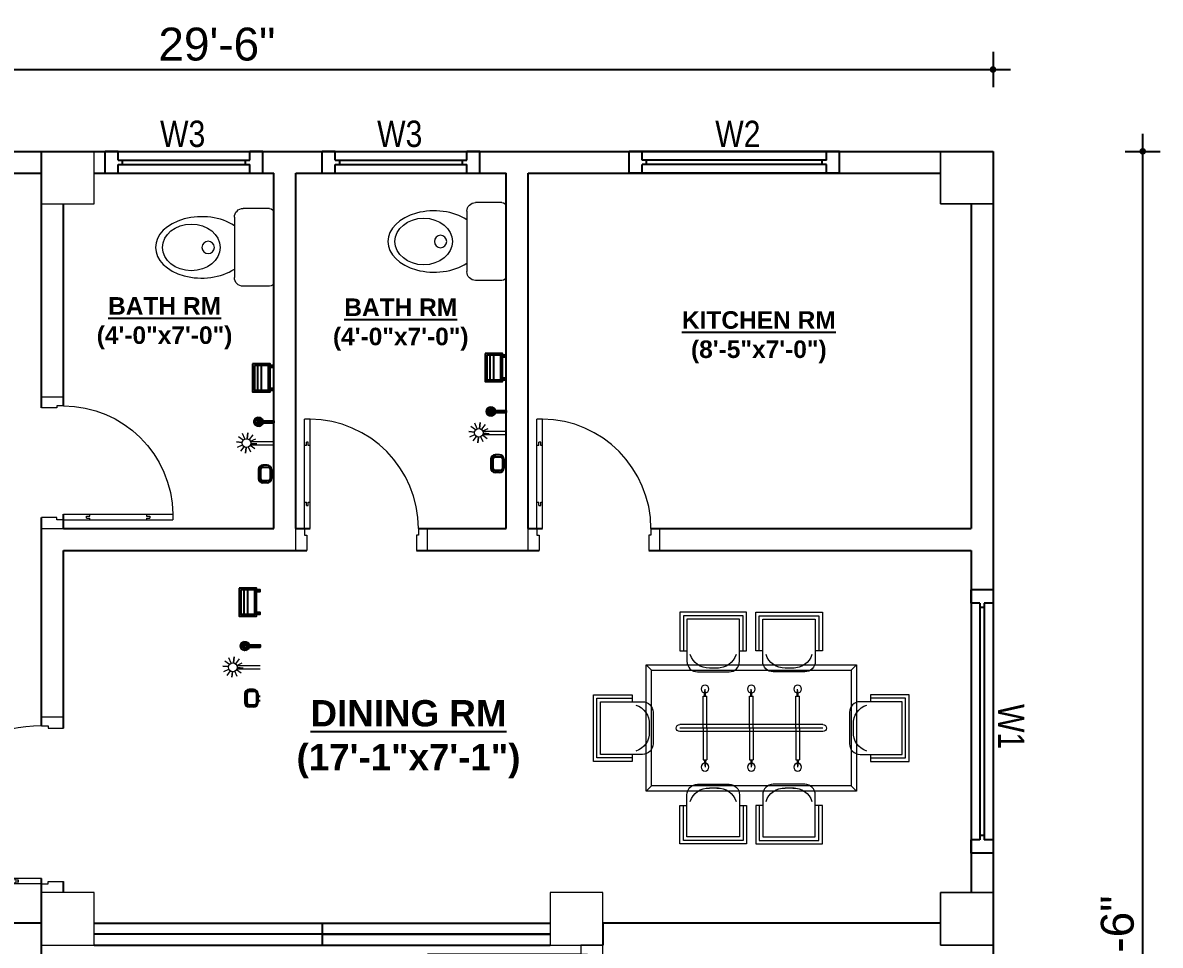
# Model space of a CAD drawing. Header units: inches. Extents: x -4010 to 92088, y -38563 to -1318.
# Drawn here: x 38427.4 to 38686.8, y -23550.8 to -23340.5 of the extents above; entities that cross this region are included whole.
import ezdxf

# ---------------------------------------------------------------- set-up
doc = ezdxf.new("R2010")
doc.units = ezdxf.units.IN
doc.header["$MEASUREMENT"] = 0
doc.header["$PDMODE"] = 99
doc.linetypes.add('DASHDOT', pattern=[1, 0.5, -0.25, 0, -0.25])
for name, color, linetype, lineweight in [('1-FOUNDATION DIM', 31, 'Continuous', 5), ('boundary line', 84, 'DASHDOT', 30), ('Colour 09', 210, 'Continuous', 9), ('door', 132, 'Continuous', 15), ('fur', 70, 'Continuous', 5), ('T-FIX', 30, 'Continuous', 20), ('WallHatch', 152, 'Continuous', 9)]:
    doc.layers.add(name, color=color, linetype=linetype, lineweight=lineweight)
for name, color, linetype in [('Brick wall', 3, 'Continuous'), ('col', 5, 'Continuous'), ('FIXTURE', 150, 'Continuous'), ('TEX', 7, 'Continuous'), ('WINDOOR', 7, 'Continuous')]:
    doc.layers.add(name, color=color, linetype=linetype)
doc.styles.add('ARIAL', font='arial.ttf')
doc.styles.get("Standard").update_dxf_attribs({"font": 'ARIALN.TTF'})
doc.dimstyles.new('3-8', dxfattribs={"dimscale": 1.25, "dimtxt": 6, "dimasz": 2, "dimexe": 0.18, "dimexo": 6, "dimgap": 0, "dimtad": 0, "dimdec": 0, "dimzin": 3, "dimdsep": 46, "dimlunit": 3, "dimtxsty": 'ARIAL', "dimblk": 'DD', "dimcen": 1, "dimse1": 1, "dimse2": 1, "dimclrd": 256, "dimclrt": 256, "dimadec": 0, "dimazin": 0, "dimtfac": 0.5, "dimtdec": 0, "dimtmove": 2, "dimatfit": 0, "dimfxl": 0.18, "dimtvp": 0.75, "dimfrac": 1, "dimtolj": 1, "dimtzin": 0, "dimarcsym": 0})

# ---------------------------------------------------------------- blocks, each defined once
blk = doc.blocks.new('A$C30843580')
at = {"layer": 'Colour 09'}
for p, q in [((0, 12), (12, 12)), ((0, 0), (0, 12)), ((12, 12), (12, 0)), ((12, 0), (0, 0))]:
    blk.add_line(p, q, dxfattribs=at)
blk = doc.blocks.new('D40')
at = {"layer": 'door'}
for p, q in [((2, 5), (2, 39.97)), ((3.25, 39.97), (2, 39.97)), ((3.25, 5), (3.25, 39.97)), ((2.4, 33.97), (2, 33.97)), ((2.4, 33.97), (2.4, 34.72)), ((2.85, 34.72), (2.4, 34.72)), ((2.85, 33.97), (2.85, 34.72)), ((3.25, 33.97), (2.85, 33.97)), ((2, 11), (2.4, 11)), ((2.4, 10.25), (2.4, 11)), ((2.85, 10.25), (2.85, 11)), ((2.85, 11), (3.25, 11)), ((2.4, 10.25), (2.85, 10.25)), ((0, 0), (0, 5)), ((0, 5), (2, 5)), ((2, 5), (2, 3.5)), ((2, 5), (3.25, 5)), ((2, 3.5), (2.5, 3.5)), ((2.5, 3.5), (2.5, 0)), ((38, 3.5), (37.5, 3.5)), ((37.5, 3.5), (37.5, 0)), ((40, 5), (38, 5)), ((38, 5), (38, 3.5)), ((40, 0), (40, 5)), ((2.5, 0), (0, 0)), ((37.5, 0), (40, 0))]:
    blk.add_line(p, q, dxfattribs=at)
blk.add_arc((2.88, 4.86), 35.12, 0.2318, 89.393, dxfattribs=at)
blk = doc.blocks.new('D30')
at = {"layer": 'door'}
for p, q in [((2, 5), (2, 29.97)), ((3.25, 29.97), (2, 29.97)), ((3.25, 5), (3.25, 29.97)), ((2.4, 23.97), (2, 23.97)), ((2.4, 23.97), (2.4, 24.72)), ((2.85, 24.72), (2.4, 24.72)), ((2.85, 23.97), (2.85, 24.72)), ((3.25, 23.97), (2.85, 23.97)), ((2, 11), (2.4, 11)), ((2.4, 10.25), (2.4, 11)), ((2.85, 10.25), (2.85, 11)), ((2.85, 11), (3.25, 11)), ((2.4, 10.25), (2.85, 10.25)), ((0, 0), (0, 5)), ((0, 5), (2, 5)), ((2, 5), (2, 3.5)), ((2, 5), (3.25, 5)), ((2, 3.5), (2.5, 3.5)), ((2.5, 3.5), (2.5, 0)), ((28, 3.5), (27.5, 3.5)), ((27.5, 3.5), (27.5, 0)), ((30, 5), (28, 5)), ((28, 5), (28, 3.5)), ((30, 0), (30, 5)), ((2.5, 0), (0, 0)), ((27.5, 0), (30, 0))]:
    blk.add_line(p, q, dxfattribs=at)
blk.add_arc((2.89, 4.86), 25.11, 0.3204, 89.1727, dxfattribs=at)
blk = doc.blocks.new('W-1')
at = {"layer": 'WINDOOR'}
for p, q in [((-60, 0), (-60, -5)), ((-60, 0), (-57, 0)), ((-60, 0), (0, 0)), ((-57, 0), (-57, -2)), ((-3, 0), (-3, -2)), ((0, 0), (0, -5)), ((-57, -2), (-3, -2)), ((-56, -2), (-56, -3)), ((-4, -2), (-4, -3)), ((-57, -5), (-60, -5)), ((-60, -5), (0, -5)), ((-57, -3), (-57, -5)), ((-57, -3), (-3, -3)), ((-3, -3), (-3, -5)), ((0, -5), (-3, -5))]:
    blk.add_line(p, q, dxfattribs=at)
blk = doc.blocks.new("Windoo 4'")
at = {"layer": 'WINDOOR'}
for p, q in [((24, 5), (-24, 5)), ((-24, 5), (-24, 0)), ((-21, 5), (-21, 3)), ((21, 3), (-21, 3)), ((-20, 3), (-20, 2)), ((20, 3), (20, 2)), ((24, 5), (21, 5)), ((21, 5), (21, 3)), ((24, 5), (24, 0)), ((24, 0), (-24, 0)), ((-24, 0), (-21, 0)), ((21, 2), (-21, 2)), ((-21, 2), (-21, 0)), ((21, 2), (21, 0)), ((21, 0), (24, 0))]:
    blk.add_line(p, q, dxfattribs=at)
blk = doc.blocks.new('W-3FT')
at = {"layer": 'WINDOOR'}
for p, q in [((-36, 0), (-36, -5)), ((-36, 0), (-33, 0)), ((-36, 0), (0, 0)), ((-33, 0), (-33, -2)), ((-3, 0), (-3, -2)), ((0, 0), (0, -5)), ((-33, -2), (-3, -2)), ((-32, -2), (-32, -3)), ((-4, -2), (-4, -3)), ((-33, -5), (-36, -5)), ((-36, -5), (0, -5)), ((-33, -3), (-33, -5)), ((-33, -3), (-3, -3)), ((-3, -3), (-3, -5)), ((0, -5), (-3, -5))]:
    blk.add_line(p, q, dxfattribs=at)
blk = doc.blocks.new('din-tab')
at = {"layer": 'fur'}
for p, q in [((-20.75, 12.96), (-18.75, 12.96)), ((-3.75, 12.96), (-1.75, 12.96)), ((2.86, 12.96), (0.86, 12.96)), ((19.86, 12.96), (17.86, 12.96)), ((-29, 7.43), (-30.5, 8.93)), ((-12.76, 8.04), (-10.17, 8.04)), ((8.85, 8.04), (11.44, 8.04)), ((28, 7.43), (29.5, 8.93)), ((-34.5, 0.43), (-34.5, -1.57)), ((-13.82, 0.61), (-13.7, 2.06)), ((-13.82, 0), (-13.82, 0.61)), ((-13.57, 0.61), (-13.7, 2.06)), ((-13.7, 0), (-13.7, 0.61)), ((-13.57, 0), (-13.57, 0.61)), ((0, 0), (-1, 0)), ((0, 0), (-1, 0)), ((-1, -9.07), (-1, 0)), ((-0.62, 0.61), (-0.5, 2.06)), ((-0.62, 0), (-0.62, 0.61)), ((-0.38, 0.61), (-0.5, 2.06)), ((-0.5, 0), (-0.5, 0.61)), ((-0.38, 0), (-0.38, 0.61)), ((0, -9.07), (0, 0)), ((13.2, 0), (12.2, 0)), ((13.2, 0), (12.2, 0)), ((12.2, -9.07), (12.2, 0)), ((12.57, 0.61), (12.7, 2.06)), ((12.57, 0), (12.57, 0.61)), ((12.82, 0.61), (12.7, 2.06)), ((12.7, 0), (12.7, 0.61)), ((12.82, 0), (12.82, 0.61)), ((13.2, -9.07), (13.2, 0)), ((33.5, 0.43), (33.5, -1.57)), ((-13.2, 0), (-14.2, 0)), ((-14.2, -9.07), (-14.2, 0)), ((-13.2, 0), (-14.2, 0)), ((-13.2, -9.07), (-13.2, 0)), ((-29.58, -7.55), (-29.58, -10.14)), ((-20.9, -8.07), (19.9, -8.07)), ((-20.9, -9.07), (19.9, -9.07)), ((-14.2, -9.07), (-14.2, -18.14)), ((-13.2, -9.07), (-13.2, -18.14)), ((-1, -9.07), (-1, -18.14)), ((0, -9.07), (0, -18.14)), ((12.2, -9.07), (12.2, -18.14)), ((13.2, -9.07), (13.2, -18.14)), ((28.58, -7.55), (28.58, -10.14)), ((-20.9, -10.07), (19.9, -10.07)), ((-34.5, -16.57), (-34.5, -18.57)), ((-13.2, -18.14), (-14.2, -18.14)), ((-13.82, -18.14), (-13.82, -18.75)), ((-13.82, -18.75), (-13.7, -20.2)), ((-13.7, -18.14), (-13.7, -18.75)), ((-13.57, -18.75), (-13.7, -20.2)), ((-13.57, -18.14), (-13.57, -18.75)), ((0, -18.14), (-1, -18.14)), ((-0.62, -18.14), (-0.62, -18.75)), ((-0.62, -18.75), (-0.5, -20.2)), ((-0.5, -18.14), (-0.5, -18.75)), ((-0.38, -18.75), (-0.5, -20.2)), ((-0.38, -18.14), (-0.38, -18.75)), ((13.2, -18.14), (12.2, -18.14)), ((12.57, -18.14), (12.57, -18.75)), ((12.57, -18.75), (12.7, -20.2)), ((12.7, -18.14), (12.7, -18.75)), ((12.82, -18.75), (12.7, -20.2)), ((12.82, -18.14), (12.82, -18.75)), ((33.5, -16.57), (33.5, -18.57)), ((-29, -25.57), (-30.5, -27.07)), ((28, -25.57), (29.5, -27.07)), ((-12.76, -26.17), (-10.17, -26.18)), ((8.85, -26.17), (11.44, -26.18)), ((-20.75, -31.09), (-18.75, -31.09)), ((-3.75, -31.09), (-1.75, -31.09)), ((2.86, -31.09), (0.86, -31.09)), ((19.86, -31.09), (17.86, -31.09))]:
    blk.add_line(p, q, dxfattribs=at)
for points in [[(-1.75, 12.96), (-1.75, 23.96), (-20.75, 23.96), (-20.75, 12.96)], [(-2.75, 12.96), (-2.75, 22.96), (-19.75, 22.96), (-19.75, 12.96)], [(0.86, 12.96), (0.86, 23.96), (19.86, 23.96), (19.86, 12.96)], [(1.86, 12.96), (1.86, 22.96), (18.86, 22.96), (18.86, 12.96)], [(-34.5, -18.57), (-45.5, -18.57), (-45.5, 0.43), (-34.5, 0.43)], [(33.5, -18.57), (44.5, -18.57), (44.5, 0.43), (33.5, 0.43)], [(-34.5, -17.57), (-44.5, -17.57), (-44.5, -0.57), (-34.5, -0.57)], [(33.5, -17.57), (43.5, -17.57), (43.5, -0.57), (33.5, -0.57)], [(-1.75, -31.09), (-1.75, -42.09), (-20.75, -42.09), (-20.75, -31.09)], [(-2.75, -31.09), (-2.75, -41.09), (-19.75, -41.09), (-19.75, -31.09)], [(0.86, -31.09), (0.86, -42.09), (19.86, -42.09), (19.86, -31.09)], [(1.86, -31.09), (1.86, -41.09), (18.86, -41.09), (18.86, -31.09)]]:
    blk.add_lwpolyline(points, dxfattribs=at)
for points in [[(-3.75, 21.96), (-18.75, 21.96), (-18.75, 9.96, 0.414214), (-15.75, 6.96), (-6.75, 6.96, 0.414214), (-3.75, 9.96)], [(2.86, 21.96), (17.86, 21.96), (17.86, 9.96, -0.414214), (14.86, 6.96), (5.86, 6.96, -0.414214), (2.86, 9.96)], [(-43.5, -16.57), (-43.5, -1.57), (-31.5, -1.57, -0.414214), (-28.5, -4.57), (-28.5, -13.57, -0.414214), (-31.5, -16.57)], [(42.5, -16.57), (42.5, -1.57), (30.5, -1.57, 0.414214), (27.5, -4.57), (27.5, -13.57, 0.414214), (30.5, -16.57)], [(-3.75, -40.09), (-18.75, -40.09), (-18.75, -28.09, -0.414214), (-15.75, -25.09), (-6.75, -25.09, -0.414214), (-3.75, -28.09)], [(2.86, -40.09), (17.86, -40.09), (17.86, -28.09, 0.414214), (14.86, -25.09), (5.86, -25.09, 0.414214), (2.86, -28.09)]]:
    blk.add_lwpolyline(points, format="xyb", close=True, dxfattribs=at)
for points in [[(-30.5, -27.07), (29.5, -27.07), (29.5, 8.93), (-30.5, 8.93)], [(-29, -25.57), (28, -25.57), (28, 7.43), (-29, 7.43)]]:
    blk.add_lwpolyline(points, close=True, dxfattribs=at)
for centre in [(-13.7, 2.06), (-0.5, 2.06), (12.7, 2.06), (-13.7, -20.2), (-0.5, -20.2), (12.7, -20.2)]:
    blk.add_circle(centre, 1.11, dxfattribs=at)
for centre, radius, start, end in [((-12.57, 13.52), 5.48, 197.545, 272.623), ((-9.92, 13.52), 5.48, 267.377, 342.455), ((9.04, 13.52), 5.48, 197.545, 272.623), ((11.69, 13.52), 5.48, 267.377, 342.455), ((-35.06, -7.74), 5.48, 357.377, 72.455), ((34.06, -7.74), 5.48, 107.545, 182.623), ((-20.9, -9.07), 1, 90, 270), ((19.9, -9.07), 1, 270, 90), ((-35.06, -10.39), 5.48, 287.545, 2.623), ((34.06, -10.39), 5.48, 177.377, 252.455), ((-12.57, -31.65), 5.48, 87.377, 162.455), ((-9.92, -31.65), 5.48, 17.545, 92.623), ((9.04, -31.65), 5.48, 87.377, 162.455), ((11.69, -31.65), 5.48, 17.545, 92.623)]:
    blk.add_arc(centre, radius, start, end, dxfattribs=at)
blk = doc.blocks.new('COMODE')
at = {"linetype": 'Continuous', "lineweight": 15}
for p, q in [((-6.88, 9), (6.87, 9)), ((-8.88, 1), (-8.88, 7)), ((8.88, 1), (8.88, 7)), ((-7.88, 0), (7.87, 0))]:
    blk.add_line(p, q, dxfattribs=at)
blk.add_circle((0, 14.99), 1.41, dxfattribs=at)
for centre, radius, start, end in [((-6.88, 7), 2, 90, 180), ((6.87, 7), 2, 0, 90), ((-7.88, 1), 1, 180, 270), ((7.87, 1), 1, 270, 0)]:
    blk.add_arc(centre, radius, start, end, dxfattribs=at)
at = {"linetype": 'Continuous', "lineweight": 15, "extrusion": (0, 0, -1)}
blk.add_ellipse((0, 16.47), major_axis=(0, 10.53), ratio=0.664933, start_param=3.923136, end_param=8.643235, dxfattribs=at)
blk.add_ellipse((0, 18.83), major_axis=(0, 6.57), ratio=0.809373, dxfattribs=at)
blk = doc.blocks.new('A$C1BE005BA')
at = {"layer": 'T-FIX'}
for p, q in [((2, 3.89), (0.59, 4.93)), ((2.54, 4.28), (1.8, 5.91)), ((3.41, 6.17), (3.22, 4.36)), ((3.22, 4.36), (3.41, 6.17)), ((4.93, 5.58), (3.83, 4.1)), ((4.23, 3.61), (5.91, 4.37)), ((4.26, 3.55), (11.38, 3.55)), ((0, 3.41), (1.7, 3.23)), ((1.7, 3.23), (0, 3.41)), ((0.26, 1.8), (1.8, 2.5)), ((2.24, 1.94), (1.24, 0.59)), ((2.76, 0), (2.94, 1.69)), ((2.94, 1.69), (2.76, 0)), ((4.37, 0.26), (3.65, 1.84)), ((5.58, 1.24), (4.15, 2.3)), ((4.28, 2.55), (11.38, 2.55)), ((6.17, 2.76), (4.36, 2.95)), ((4.36, 2.95), (6.17, 2.76))]:
    blk.add_line(p, q, dxfattribs=at)
blk.add_circle((3.03, 3.03), 1.34, dxfattribs=at)
blk = doc.blocks.new('*U268')
at = {"color": 0}
mesh = blk.add_polyface(dxfattribs=at)
corners = [(1.43, 6.47), (-1.02, 8.93), (-1.9, 5.58), (-1.9, 5.58), (0, 5.06), (1.43, 6.47), (-1.9, 5.58), (-1, 5.06), (0, 5.06), (-1.02, 8.93), (-2.43, 7.51), (-1.9, 5.58), (1.43, 6.47), (0.92, 8.41), (-1.02, 8.93), (0, 5.06), (0.9, 5.58), (1.43, 6.47), (-1, 5.06), (0, 0), (0, 5.06), (-1, 5.06), (-1, 0), (0, 0), (-2.43, 7.51), (-2.43, 6.47), (-1.9, 5.58), (-1.02, 8.93), (-1.92, 8.41), (-2.43, 7.51), (0.92, 8.41), (0.02, 8.93), (-1.02, 8.93), (1.43, 6.47), (1.43, 7.51), (0.92, 8.41)]
mesh.append_faces([[corners[k] for k in face] for face in [(0, 1, 2), (3, 4, 5), (9, 10, 11), (12, 13, 14)]], dxfattribs={"vtx0": -1, "vtx1": -1, "vtx2": -1, "color": 0})
mesh.append_faces([[corners[k] for k in face] for face in [(18, 19, 20)]], dxfattribs={"vtx0": -1, "vtx2": -1, "color": 0})
mesh.append_faces([[corners[k] for k in face] for face in [(6, 7, 8)]], dxfattribs={"vtx1": -1, "vtx2": -1, "color": 0})
mesh.append_faces([[corners[k] for k in face] for face in [(15, 16, 17), (21, 22, 23), (24, 25, 26), (27, 28, 29), (30, 31, 32), (33, 34, 35)]], dxfattribs={"vtx2": -1, "color": 0})
blk = doc.blocks.new('Tap')
at = {"layer": 'FIXTURE', "elevation": 0.25}
for points in [[(-0.25, 3.5), (-0.25, 0)], [(0.25, 3.5), (0.25, 0)]]:
    blk.add_lwpolyline(points, dxfattribs=at)
at = {"layer": 'FIXTURE'}
for radius, start, end in [(1, 284.4775, 255.5225), (0.25, 0, 180)]:
    blk.add_arc((0, 3.5, 0.25), radius, start, end, dxfattribs=at)
at = {"layer": 'FIXTURE', "xscale": 0.5, "yscale": 0.5, "zscale": 0.5}
blk.add_blockref('*U268', (0.25, 0), dxfattribs=at)
blk = doc.blocks.new('PaperHolder')
at = {"layer": 'FIXTURE'}
for p, q in [((-5.6, 4.41), (0, 4.41)), ((-5.6, 3.61), (0, 3.61)), ((-5.6, 2.81), (0, 2.81))]:
    blk.add_line(p, q, dxfattribs=at)
for points in [[(0.4, 4.81), (-6, 4.81), (-6, 0.81), (0.4, 0.81)], [(0, 4.41), (-5.6, 4.41), (-5.6, 1.21), (0, 1.21)], [(-5.2, 0.81), (-5.6, 0.81), (-5.6, 0), (-5.2, 0)], [(0, 0.81), (-0.4, 0.81), (-0.4, 0), (0, 0)]]:
    blk.add_lwpolyline(points, close=True, dxfattribs=at)
blk = doc.blocks.new('Soap')
at = {"layer": 'FIXTURE'}
for p, q in [((-0.9, 2.79), (-1.31, 3.09)), ((-0.65, 2.98), (-0.81, 3.45)), ((-0.5, 3), (-0.5, 3.5)), ((1.5, 3.5), (-0.5, 3.5)), ((1.5, 3), (-0.5, 3)), ((1.5, 3), (1.5, 3.5)), ((1.79, 2.9), (2.09, 3.31)), ((1.9, 2.79), (2.31, 3.09)), ((-1.5, 1.5), (-1.5, 2.5)), ((-1, 2.5), (-1.5, 2.5)), ((-1, 1.1), (-1.28, 0.88)), ((-0.91, 0.89), (-1.06, 0.67)), ((-1, 2.5), (-1, 1.1)), ((-0.7, 0.8), (-0.77, 0.54)), ((1.7, 0.8), (-0.7, 0.8)), ((1.5, 0.5), (-0.5, 0.5)), ((0, 0.5), (0, 0)), ((1, 0.5), (1, 0)), ((1.7, 0.8), (1.77, 0.54)), ((1.91, 0.89), (2.06, 0.67)), ((2, 2.5), (2.5, 2.5)), ((2, 1.1), (2, 2.5)), ((2, 1.1), (2.28, 0.88)), ((2.5, 1.5), (2.5, 2.5))]:
    blk.add_line(p, q, dxfattribs=at)
for centre, radius, start, end in [((-0.5, 2.5), 1, 90, 180), ((-0.5, 2.5), 0.5, 90, 180), ((1.5, 2.5), 1, 0, 90), ((1.5, 2.5), 0.5, 0, 90), ((-0.5, 1.5), 1, 180, 270), ((-0.7, 1.1), 0.3, 180, 270), ((1.5, 1.5), 1, 270, 0), ((1.7, 1.1), 0.3, 270, 0)]:
    blk.add_arc(centre, radius, start, end, dxfattribs=at)
blk = doc.blocks.new('DD')
for p, q in [((0, 1.6), (0, -1.6)), ((-1.6, 0), (1.6, 0))]:
    blk.add_line(p, q)
at = {"const_width": 0.3}
blk.add_lwpolyline([(-0.15, 0, 1), (0.15, 0, 1)], format="xyb", close=True, dxfattribs=at)
blk = doc.blocks.new('*D745')
at = {"layer": 'col', "lineweight": -2}
blk.add_line((38297.17, -23351.14), (38646.17, -23351.14), dxfattribs=at)
at = {"layer": 'Defpoints', "color": 0}
for p in [(38648.67, -23351.14), (38294.67, -23369.79), (38648.67, -23369.79)]:
    blk.add_point(p, dxfattribs=at)
at = {"layer": 'col', "lineweight": -2, "xscale": 2.5, "yscale": 2.5, "zscale": 2.5, "rotation": 180}
blk.add_blockref('DD', (38294.67, -23351.14), dxfattribs=at)
at = {"layer": 'col', "lineweight": -2, "xscale": 2.5, "yscale": 2.5, "zscale": 2.5}
blk.add_blockref('DD', (38648.67, -23351.14), dxfattribs=at)
at = {"layer": 'col', "insert": (38471.67, -23345.39), "char_height": 7.5, "attachment_point": 5, "style": 'ARIAL'}
blk.add_mtext('\\A1;29\'-6"', dxfattribs=at)
blk = doc.blocks.new('*D748')
at = {"layer": 'col', "lineweight": -2}
blk.add_line((38682.81, -23733.29), (38682.81, -23372.29), dxfattribs=at)
at = {"layer": 'Defpoints', "color": 0}
for p in [(38648.67, -23369.79), (38682.81, -23369.79), (38648.15, -23735.79)]:
    blk.add_point(p, dxfattribs=at)
at = {"layer": 'col', "lineweight": -2, "xscale": 2.5, "yscale": 2.5, "zscale": 2.5}
for p, rotation in [((38682.81, -23369.79), 90), ((38682.81, -23735.79), 270)]:
    blk.add_blockref('DD', p, dxfattribs=dict(at, rotation=rotation))
at = {"layer": 'col', "insert": (38677.06, -23552.79), "char_height": 7.5, "attachment_point": 5, "rotation": 90, "style": 'ARIAL'}
blk.add_mtext('\\A1;30\'-6"', dxfattribs=at)

msp = doc.modelspace()

# ---------------------------------------------------------------- linework, layer by layer
at = {"layer": 'Brick wall'}
for p, q in [((38294.667, -23369.788), (38648.667, -23369.788)), ((38431.667, -23428.288), (38431.667, -23369.788)), ((38648.667, -23369.788), (38648.667, -23735.788)), ((38306.667, -23374.788), (38431.667, -23374.788)), ((38443.667, -23374.788), (38484.667, -23374.788)), ((38484.667, -23455.788), (38484.667, -23374.788)), ((38489.667, -23455.788), (38489.667, -23374.788)), ((38489.667, -23374.788), (38537.667, -23374.788)), ((38537.667, -23455.788), (38537.667, -23374.788)), ((38542.667, -23455.788), (38542.667, -23374.788)), ((38542.667, -23374.788), (38636.667, -23374.788)), ((38436.667, -23427.788), (38436.667, -23381.788)), ((38643.667, -23381.788), (38643.667, -23455.788)), ((38431.667, -23500.788), (38431.667, -23453.288)), ((38436.667, -23455.788), (38436.667, -23452.538)), ((38436.667, -23455.788), (38484.667, -23455.788)), ((38489.667, -23455.788), (38492.917, -23455.788)), ((38517.667, -23455.788), (38537.667, -23455.788)), ((38542.667, -23455.788), (38545.917, -23455.788)), ((38570.667, -23455.788), (38643.667, -23455.788)), ((38436.667, -23460.788), (38492.167, -23460.788)), ((38436.667, -23501.288), (38436.667, -23460.788)), ((38517.167, -23460.788), (38545.167, -23460.788)), ((38570.167, -23460.788), (38643.667, -23460.788)), ((38643.667, -23460.788), (38643.667, -23538.788)), ((38431.667, -23554.038), (38431.667, -23535.538)), ((38436.667, -23538.788), (38436.667, -23536.288)), ((38431.667, -23545.788), (38306.667, -23545.788)), ((38559.667, -23545.788), (38559.667, -23550.788)), ((38636.667, -23545.788), (38559.667, -23545.788))]:
    msp.add_line(p, q, dxfattribs=at)
at = {"layer": 'col'}
for p, q in [((38443.667, -23545.788), (38547.667, -23545.788)), ((38495.667, -23545.788), (38495.667, -23550.788)), ((38547.667, -23548.288), (38443.667, -23548.288)), ((38495.667, -23548.288), (38547.667, -23548.288)), ((38443.667, -23550.788), (38547.667, -23550.788))]:
    msp.add_line(p, q, dxfattribs=at)

# ---------------------------------------------------------------- block references
at = {"layer": '1-FOUNDATION DIM', "xscale": -1}
for name, p, rotation in [('D30', (38431.667, -23455.788), 270), ('D40', (38559.667, -23550.788), 90)]:
    msp.add_blockref(name, p, dxfattribs=dict(at, rotation=rotation))
at = {"layer": '1-FOUNDATION DIM'}
for p in [(38489.667, -23460.788), (38542.667, -23460.788)]:
    msp.add_blockref('D30', p, dxfattribs=at)
at = {"layer": '1-FOUNDATION DIM', "rotation": 90}
msp.add_blockref('D40', (38436.667, -23538.788), dxfattribs=at)
at = {"layer": 'boundary line', "color": 0, "linetype": 'ByBlock', "lineweight": 20, "xscale": -1, "rotation": 90}
for p in [(38484.667, -23391.685), (38537.667, -23390.345)]:
    msp.add_blockref('COMODE', p, dxfattribs=at)
at = {"layer": 'boundary line', "color": 0, "linetype": 'ByBlock', "lineweight": 20, "xscale": 0.75, "yscale": 0.7500000000582077, "zscale": 0.7500000000628643}
for p in [(38529.135, -23436.23), (38476.135, -23438.577), (38473.03, -23489.698)]:
    msp.add_blockref('A$C1BE005BA', p, dxfattribs=at)
at = {"layer": 'Brick wall', "xscale": -1}
for name, p, rotation in [('W-3FT', (38482.167, -23374.788), 180), ('W-3FT', (38531.667, -23374.788), 180), ("Windoo 4'", (38589.667, -23369.788), 180), ('Tap', (38484.665, -23431.449), 90), ('Tap', (38537.665, -23429.102), 90), ('Tap', (38481.561, -23482.57), 90)]:
    msp.add_blockref(name, p, dxfattribs=dict(at, rotation=rotation))
at = {"layer": 'Brick wall', "rotation": 90}
for name, p in [('PaperHolder', (38537.634, -23416.275)), ('PaperHolder', (38484.634, -23418.622)), ('Soap', (38537.634, -23441.501)), ('Soap', (38484.634, -23443.848)), ('PaperHolder', (38481.529, -23469.743)), ('Soap', (38481.529, -23494.969))]:
    msp.add_blockref(name, p, dxfattribs=at)
at = {"layer": 'Colour 09', "xscale": -1}
for p in [(38443.667, -23381.788), (38648.667, -23381.788), (38443.667, -23550.788), (38559.667, -23550.788), (38648.667, -23550.788)]:
    msp.add_blockref('A$C30843580', p, dxfattribs=at)
at = {"layer": 'Colour 09'}
for p in [(38636.667, -23381.788), (38636.667, -23550.788)]:
    msp.add_blockref('A$C30843580', p, dxfattribs=at)
at = {"layer": 'WallHatch', "color": 0, "linetype": 'ByBlock', "lineweight": 20, "extrusion": (3.17396e-14, 1.81571e-14, -1), "xscale": 0.8000000000029104, "yscale": 0.8000000000174623, "zscale": 0.8}
msp.add_blockref('din-tab', (-38593.146, -23494.019), dxfattribs=at)
at = {"layer": 'WINDOOR', "ltscale": 10, "rotation": 270}
msp.add_blockref('W-1', (38648.667, -23529.788), dxfattribs=at)

# ---------------------------------------------------------------- texts
at = {"layer": 'TEX', "linetype": 'ByBlock', "char_height": 6, "width": 18.77154, "attachment_point": 1}
for s, insert in [('W3', (38458.711, -23362.787)), ('W3', (38508.211, -23362.787)), ('W2', (38585.322, -23362.814))]:
    msp.add_mtext(s, dxfattribs=dict(at, insert=insert))
at = {"layer": 'TEX', "attachment_point": 5}
for s, insert, char_height, width in [('{\\fArial|b1|i0|c0|p34;\\LBATH RM\\P\\l(4\'-0"x7\'-0")}', (38459.728, -23408.965), 4, 86.60934), ('{\\fArial|b1|i0|c0|p34;\\LBATH RM\\P\\l(4\'-0"x7\'-0")}', (38513.599, -23409.27), 4, 86.60934), ('{\\fArial|b1|i0|c0|p34;\\LKITCHEN RM\\P\\l(8\'-5"x7\'-0")}', (38595.26, -23412.172), 4, 86.60934), ('{\\fArial|b1|i0|c0|p34;\\LDINING RM\\P\\l(17\'-1"x7\'-1")}', (38515.37, -23503.798), 6, 77.58745)]:
    msp.add_mtext(s, dxfattribs=dict(at, insert=insert, char_height=char_height, width=width))
at = {"layer": 'TEX', "linetype": 'ByBlock', "insert": (38649.816, -23495.799), "char_height": 6, "width": 18.77154, "attachment_point": 7, "rotation": 270}
msp.add_mtext('{\\fArial Narrow|b0|i0|c0|p34;W1}', dxfattribs=at)

# ---------------------------------------------------------------- dimensions: what is measured, and where the dimension line sits
at = {"layer": 'col'}
dim = msp.add_linear_dim(base=(38648.667, -23351.139), p1=(38294.667, -23369.788), p2=(38648.667, -23369.788), dimstyle='3-8', dxfattribs=at)
dim.commit()
dim.dimension.update_dxf_attribs({"geometry": '*D745', "text_midpoint": (38471.667, -23345.395)})
dim = msp.add_linear_dim(base=(38682.808, -23369.788), p1=(38648.147, -23735.788), p2=(38648.667, -23369.788), angle=90, dimstyle='3-8', dxfattribs=at)
dim.commit()
dim.dimension.update_dxf_attribs({"geometry": '*D748', "text_midpoint": (38677.06, -23552.788)})

doc.saveas('drawing.dxf')
